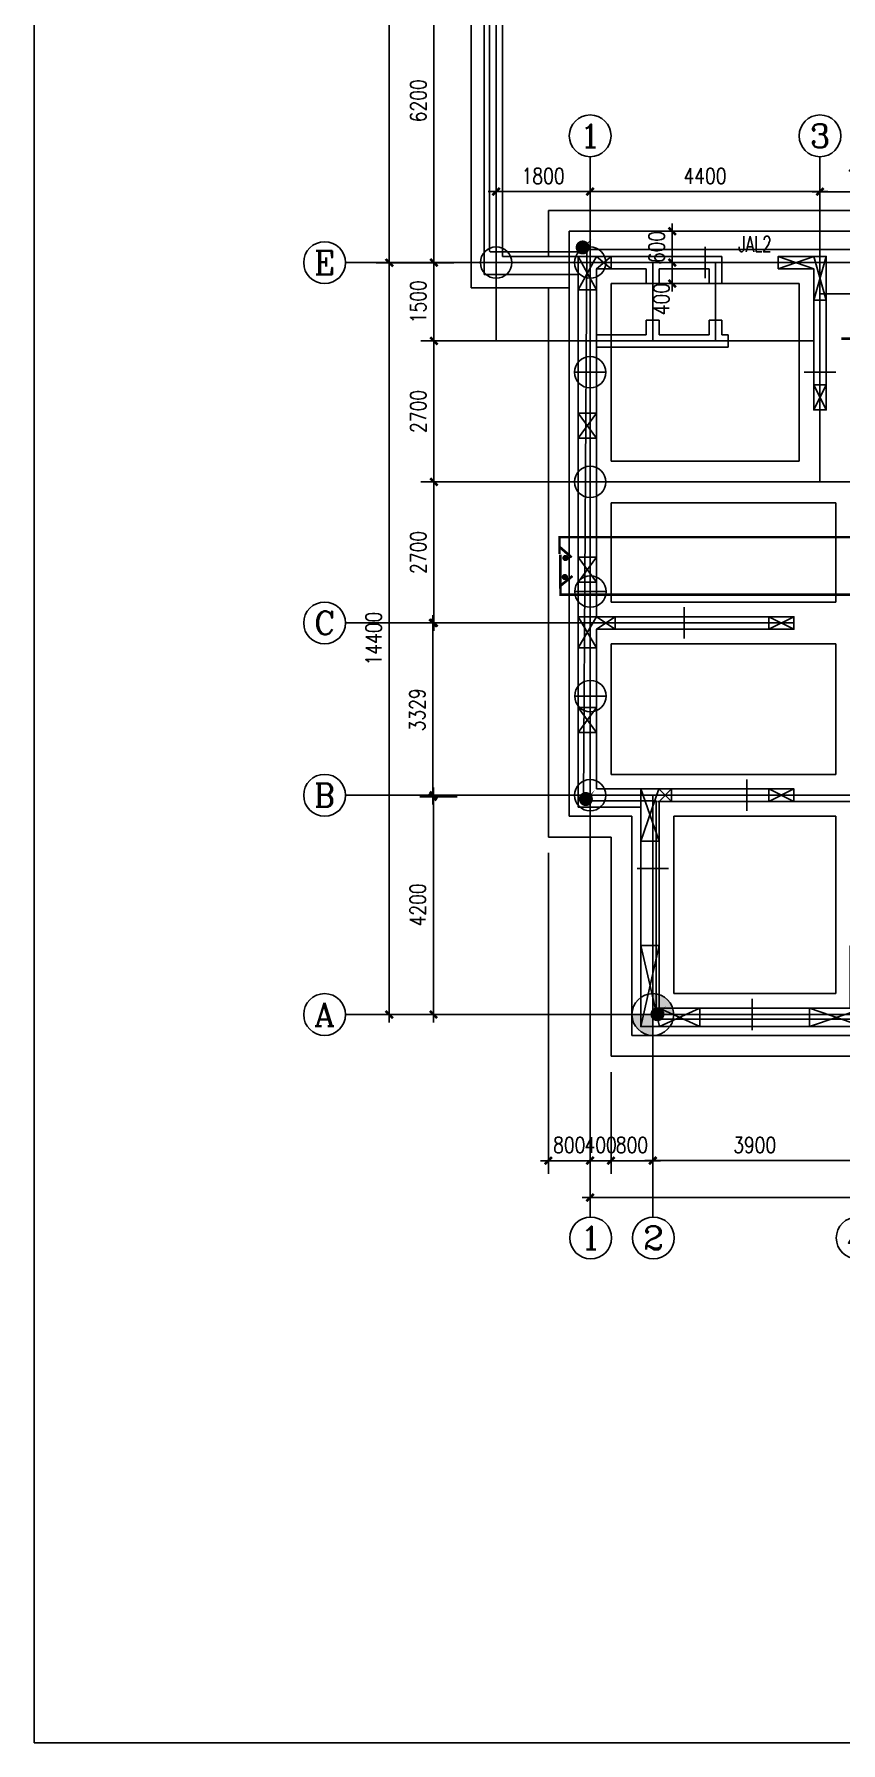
# Model space of a CAD drawing. Extents: x -170759 to 304867, y -311201 to 112352.
# Drawn here: x 168597 to 184038, y -195144 to -162421 of the extents above; entities that cross this region are included whole.
import ezdxf
from ezdxf.enums import TextEntityAlignment as Align

# ---------------------------------------------------------------- set-up
doc = ezdxf.new("R2010")
doc.units = 0
doc.linetypes.add('DOTE', pattern=[2.42, 2, -0.2, 0.02, -0.2])
doc.layers.get('0').update_dxf_attribs({"linetype": 'CONTINUOUS'})
doc.layers.get('DEFPOINTS').update_dxf_attribs({"linetype": 'CONTINUOUS'})
for name, color, linetype in [('AXIS', 3, 'CONTINUOUS'), ('AXIS_TEXT', 7, 'CONTINUOUS'), ('DOTE', 251, 'CONTINUOUS'), ('LAYER2', 7, 'CONTINUOUS'), ('WAL', 20, 'CONTINUOUS'), ('图层1', 1, 'CONTINUOUS')]:
    doc.layers.add(name, color=color, linetype=linetype)
doc.styles.add('_HZTXT', font='txt.shx', dxfattribs={"width": 0.8, "bigfont": 'HZTXT.shx'})
doc.styles.add('COMPLEX', font='COMPLEX')
doc.styles.add('DIM_FONT', font='SIMPLEX.shx', dxfattribs={"width": 0.8})
doc.dimstyles.new('NORMAL', dxfattribs={"dimtxt": 300, "dimasz": 1, "dimexe": 250, "dimexo": 300, "dimgap": 150, "dimtad": 1, "dimdec": 0, "dimzin": 0, "dimdsep": 46, "dimtxsty": 'DIM_FONT', "dimblk": '_DIMX', "dimblk1": '_DIMX', "dimblk2": '_DIMX', "dimsah": 1, "dimcen": 2.5, "dimclrt": 7, "dimadec": 0, "dimazin": 0, "dimtfac": 1, "dimtdec": 0, "dimtix": 1, "dimtmove": 2, "dimatfit": 3, "dimldrblk": '_DIMX', "dimfxl": 0, "dimtolj": 1, "dimtzin": 0, "dimarcsym": 0})

# ---------------------------------------------------------------- blocks, each defined once
blk = doc.blocks.new('_DIMX')
blk.add_line((-150, 0), (150, 0))
at = {"const_width": 50}
blk.add_lwpolyline([(-70, -70), (70, 70)], dxfattribs=at)
blk = doc.blocks.new('*D102')
at = {"layer": 'DEFPOINTS', "color": 0}
for p in [(176933, -160597, 0), (176249, -166797), (176933, -166797, 0)]:
    blk.add_point(p, dxfattribs=at)
at = {"layer": 'WAL', "color": 0, "lineweight": -2}
for p, q in [((176633, -160597), (175999, -160597)), ((176249, -160598), (176249, -166796)), ((176633, -166797), (175999, -166797))]:
    blk.add_line(p, q, dxfattribs=at)
for p, rotation in [((176249, -160597), 90), ((176249, -166797), 270)]:
    blk.add_blockref('_DIMX', p, dxfattribs=dict(at, rotation=rotation))
at = {"layer": 'WAL', "color": 7, "insert": (175949, -163697), "char_height": 300, "attachment_point": 5, "rotation": 90, "style": 'DIM_FONT'}
blk.add_mtext('\\A1;6200', dxfattribs=at)
blk = doc.blocks.new('*D103')
at = {"layer": 'DEFPOINTS', "color": 0}
for p in [(176659, -139398), (175395, -166798), (176659, -166798)]:
    blk.add_point(p, dxfattribs=at)
at = {"layer": 'WAL', "color": 0, "lineweight": -2}
for p, q in [((176359, -139398), (175145, -139398)), ((175395, -139399), (175395, -166797)), ((176359, -166798), (175145, -166798))]:
    blk.add_line(p, q, dxfattribs=at)
for p, rotation in [((175395, -139398), 90), ((175395, -166798), 270)]:
    blk.add_blockref('_DIMX', p, dxfattribs=dict(at, rotation=rotation))
at = {"layer": 'WAL', "color": 7, "insert": (175095, -153098), "char_height": 300, "attachment_point": 5, "rotation": 90, "style": 'DIM_FONT'}
blk.add_mtext('\\A1;27400', dxfattribs=at)
blk = doc.blocks.new('_AXISO')
blk.add_circle((0, 0), 0.5)
at = {"layer": 'AXIS_TEXT', "style": 'COMPLEX', "width": 1.041667}
blk.add_attdef('A', text='', height=0.56, dxfattribs=at).set_placement((-0.25, -0.28), (0.25, -0.28), align=Align.FIT)
blk = doc.blocks.new('*D110')
at = {"layer": 'DEFPOINTS', "color": 0}
for p in [(178439, -177797, 0), (179239, -177797, 0), (178439, -183995)]:
    blk.add_point(p, dxfattribs=at)
at = {"layer": 'WAL', "color": 0, "lineweight": -2}
for p, q in [((178439, -178097), (178439, -184245)), ((179239, -178097), (179239, -184245)), ((178438, -183995), (178437, -183995)), ((179239, -183995), (178439, -183995)), ((179240, -183995), (179241, -183995))]:
    blk.add_line(p, q, dxfattribs=at)
blk.add_blockref('_DIMX', (178439, -183995), dxfattribs=at)
at = {"layer": 'WAL', "color": 0, "lineweight": -2, "rotation": 180}
blk.add_blockref('_DIMX', (179239, -183995), dxfattribs=at)
at = {"layer": 'WAL', "color": 7, "insert": (178839, -183695), "char_height": 300, "attachment_point": 5, "style": 'DIM_FONT'}
blk.add_mtext('\\A1;800', dxfattribs=at)
blk = doc.blocks.new('*D111')
at = {"layer": 'DEFPOINTS', "color": 0}
for p in [(179239, -177797, 0), (179639, -181997, 0), (179239, -183995)]:
    blk.add_point(p, dxfattribs=at)
at = {"layer": 'WAL', "color": 0, "lineweight": -2}
for p, q in [((179239, -178097), (179239, -184245)), ((179639, -182297), (179639, -184245)), ((179238, -183995), (179237, -183995)), ((179639, -183995), (179239, -183995)), ((179640, -183995), (179641, -183995))]:
    blk.add_line(p, q, dxfattribs=at)
blk.add_blockref('_DIMX', (179239, -183995), dxfattribs=at)
at = {"layer": 'WAL', "color": 0, "lineweight": -2, "rotation": 180}
blk.add_blockref('_DIMX', (179639, -183995), dxfattribs=at)
at = {"layer": 'WAL', "color": 7, "insert": (179439, -183695), "char_height": 300, "attachment_point": 5, "style": 'DIM_FONT'}
blk.add_mtext('\\A1;400', dxfattribs=at)
blk = doc.blocks.new('*D113')
at = {"layer": 'DEFPOINTS', "color": 0}
for p in [(179639, -181997, 0), (179639, -183995), (180439, -184294, 0)]:
    blk.add_point(p, dxfattribs=at)
at = {"layer": 'WAL', "color": 0, "lineweight": -2}
for p, q in [((179639, -182297), (179639, -184245)), ((180439, -183994), (180439, -183745)), ((179638, -183995), (179637, -183995)), ((180439, -183995), (179639, -183995)), ((180440, -183995), (180441, -183995))]:
    blk.add_line(p, q, dxfattribs=at)
blk.add_blockref('_DIMX', (179639, -183995), dxfattribs=at)
at = {"layer": 'WAL', "color": 0, "lineweight": -2, "rotation": 180}
blk.add_blockref('_DIMX', (180439, -183995), dxfattribs=at)
at = {"layer": 'WAL', "color": 7, "insert": (180039, -183695), "char_height": 300, "attachment_point": 5, "style": 'DIM_FONT'}
blk.add_mtext('\\A1;800', dxfattribs=at)
blk = doc.blocks.new('*D117')
at = {"layer": 'DEFPOINTS', "color": 0}
for p in [(180900, -166797, 0), (180811, -167197), (180987, -167197, 0)]:
    blk.add_point(p, dxfattribs=at)
at = {"layer": 'WAL', "color": 0, "lineweight": -2}
for p, q in [((180600, -166797), (180561, -166797)), ((180811, -166798), (180811, -167196)), ((180687, -167197), (180561, -167197))]:
    blk.add_line(p, q, dxfattribs=at)
for p, rotation in [((180811, -166797), 90), ((180811, -167197), 270)]:
    blk.add_blockref('_DIMX', p, dxfattribs=dict(at, rotation=rotation))
at = {"layer": 'WAL', "color": 7, "insert": (180604, -167496), "char_height": 300, "attachment_point": 5, "rotation": 90, "style": 'DIM_FONT'}
blk.add_mtext('\\A1;400', dxfattribs=at)
blk = doc.blocks.new('*D118')
at = {"layer": 'DEFPOINTS', "color": 0}
for p in [(180900, -166197, 0), (180811, -166797), (180900, -166797, 0)]:
    blk.add_point(p, dxfattribs=at)
at = {"layer": 'WAL', "color": 0, "lineweight": -2}
for p, q in [((180600, -166197), (180561, -166197)), ((180811, -166196), (180811, -166195)), ((180811, -166197), (180811, -166797)), ((180600, -166797), (180561, -166797)), ((180811, -166798), (180811, -166799))]:
    blk.add_line(p, q, dxfattribs=at)
for p, rotation in [((180811, -166197), 270), ((180811, -166797), 90)]:
    blk.add_blockref('_DIMX', p, dxfattribs=dict(at, rotation=rotation))
at = {"layer": 'WAL', "color": 7, "insert": (180511, -166497), "char_height": 300, "attachment_point": 5, "rotation": 90, "style": 'DIM_FONT'}
blk.add_mtext('\\A1;600', dxfattribs=at)
blk = doc.blocks.new('*D120')
at = {"layer": 'DEFPOINTS', "color": 0}
for p in [(179239, -165437, 0), (183639, -165437), (183639, -165604, 0)]:
    blk.add_point(p, dxfattribs=at)
at = {"layer": 'WAL', "color": 0, "lineweight": -2}
for p, q in [((183639, -165304), (183639, -165187)), ((179240, -165437), (183638, -165437)), ((179239, -165737), (179239, -165687))]:
    blk.add_line(p, q, dxfattribs=at)
at = {"layer": 'WAL', "color": 0, "lineweight": -2, "rotation": 180}
blk.add_blockref('_DIMX', (179239, -165437), dxfattribs=at)
at = {"layer": 'WAL', "color": 0, "lineweight": -2}
blk.add_blockref('_DIMX', (183639, -165437), dxfattribs=at)
at = {"layer": 'WAL', "color": 7, "insert": (181439, -165137), "char_height": 300, "attachment_point": 5, "style": 'DIM_FONT'}
blk.add_mtext('\\A1;4400', dxfattribs=at)
blk = doc.blocks.new('*D121')
at = {"layer": 'DEFPOINTS', "color": 0}
for p in [(177439, -165437, 0), (179239, -165437, 0), (179239, -165437)]:
    blk.add_point(p, dxfattribs=at)
at = {"layer": 'WAL', "color": 0, "lineweight": -2}
for p, q in [((177439, -165137), (177439, -165187)), ((177440, -165437), (179238, -165437)), ((179239, -165737), (179239, -165687))]:
    blk.add_line(p, q, dxfattribs=at)
at = {"layer": 'WAL', "color": 0, "lineweight": -2, "rotation": 180}
blk.add_blockref('_DIMX', (177439, -165437), dxfattribs=at)
at = {"layer": 'WAL', "color": 0, "lineweight": -2}
blk.add_blockref('_DIMX', (179239, -165437), dxfattribs=at)
at = {"layer": 'WAL', "color": 7, "insert": (178339, -165137), "char_height": 300, "attachment_point": 5, "style": 'DIM_FONT'}
blk.add_mtext('\\A1;1800', dxfattribs=at)

msp = doc.modelspace()

# ---------------------------------------------------------------- hatches: boundary and pattern name
at = {"layer": 'WAL'}
h = msp.add_hatch(color=4, dxfattribs=at)
h.paths.add_polyline_path([(180820.80421, -181076.52505, 0.2450906148), (180559.22853, -180814.94937), (180559.22853, -181076.52505)])
h.paths.add_polyline_path([(180826.65711, -181196.52505), (180839.22853, -181196.52505, 0.0763208341), (180820.80421, -181076.52505), (180559.22853, -181076.52505)])
h.paths.add_polyline_path([(180559.22853, -181076.52505), (180559.22853, -180814.94937, 0.0763208341), (180439.22853, -180796.52505), (180439.22853, -180876.80959), (180512.74217, -181196.52505), (180826.65711, -181196.52505)])
h.paths.add_polyline_path([(180439.22853, -181196.52505), (180512.74217, -181196.52505), (180439.22853, -180876.80959)], flags=17)
h.paths.add_polyline_path([(180439.22853, -181196.52505), (180261.16402, -181196.52505), (180209.22853, -181426.52505), (180439.22853, -181426.52505)], flags=17)
h.paths.add_polyline_path([(180209.22853, -181426.52505), (180261.16402, -181196.52505), (180209.22853, -181196.52505)], flags=16)
h.paths.add_polyline_path([(180209.22853, -181196.52505), (180039.22853, -181196.52505, 0.4142135624), (180439.22853, -181596.52505), (180439.22853, -181426.52505), (180209.22853, -181426.52505)])

# ---------------------------------------------------------------- linework, layer by layer
msp.add_lwpolyline([(168597.11361, -125589.75564), (267104.50552, -125589.75564), (267104.50552, -195144.17995), (168597.11361, -195144.17995)], close=True)
at = {"layer": 'AXIS'}
for p, q in [((174555.81135, -166796.52505), (174919.60532, -166796.52505)), ((174555.81135, -173696.52505), (174919.60532, -173696.52505)), ((174555.81135, -176996.52505), (174919.60532, -176996.52505)), ((174555.81135, -181196.52505), (174919.60532, -181196.52505))]:
    msp.add_line(p, q, dxfattribs=at)
at = {"layer": 'DOTE', "color": 8, "linetype": 'DOTE', "ltscale": 2}
msp.add_line((174555.81135, -181196.52505), (211039.22853, -181196.52505), dxfattribs=at)
at = {"layer": 'LAYER2', "color": 6, "elevation": 0}
for points in [[(179818.52499, -165779.17524, 0, 0, 0), (179437.59715, -166163.7037, 96, 0, 0), (179206.53866, -166426.11928, 0, 0, 0)], [(179879.44986, -176342.51005, 0, 0, 0), (179498.52202, -176727.03851, 96, 0, 0), (179267.46353, -176989.45408, 0, 0, 0)], [(181250.268, -180463.78316, 0, 0, 0), (180869.34016, -180848.31162, 96, 0, 0), (180638.28167, -181110.72719, 0, 0, 0)]]:
    msp.add_lwpolyline(points, format="xyseb", dxfattribs=at)
at = {"layer": 'LAYER2', "color": 6, "const_width": 133.7388, "elevation": 0}
for points in [[(179128.80269, -166564.8234, -1), (179063.65364, -166446.65369, -1)], [(179189.72756, -177128.15821, -1), (179124.57852, -177009.98849, -1)], [(180560.5457, -181249.43132, -1), (180495.39665, -181131.2616, -1)]]:
    msp.add_lwpolyline(points, format="xyb", close=True, dxfattribs=at)
at = {"layer": 'WAL', "color": 4}
for p, q in [((176959.22853, -167276.52505), (176959.22853, -146476.52505)), ((177209.22853, -167026.52505), (177209.22853, -146476.52505)), ((177559.22853, -166676.52505), (177559.22853, -146826.52505)), ((177439.22853, -168296.52505), (177439.22853, -157965.12999)), ((179239.22853, -164768.36882), (179239.22853, -167162.91031)), ((183639.22853, -164768.36882), (183639.22853, -164858.8081)), ((183639.22853, -170996.52505), (183639.22853, -164858.8081)), ((211839.22853, -165796.52505), (178439.22853, -165796.52505)), ((178439.22853, -165796.52505), (178439.22853, -166676.52505)), ((195139.22853, -166196.52505), (178839.22853, -166196.52505)), ((178839.22853, -166196.52505), (178839.22853, -177396.52505)), ((181439.22853, -167096.52505), (181439.22853, -166496.52505)), ((174767.77959, -166796.52505), (218787.04971, -166796.52505)), ((174899.19866, -166796.52505), (176536.59658, -166796.52505)), ((177149.68354, -166796.52505), (185439.22853, -166796.52505)), ((181759.22853, -166676.52505), (177559.22853, -166676.52505)), ((179009.22853, -166676.52505), (179359.22853, -167316.52484)), ((179009.22853, -167316.52484), (179359.00447, -166676.52505)), ((179239.22853, -166805.44205), (179239.22853, -182362.81204)), ((179359.00447, -166676.52505), (179639.22853, -166916.52484)), ((179639.22853, -166676.52505), (179359.22853, -166916.82703)), ((180439.22853, -166805.44205), (180439.22853, -168296.52505)), ((181639.22853, -166805.44205), (181639.22853, -168296.52505)), ((181759.22853, -166676.52505), (181759.22853, -167196.52505)), ((183519.22853, -166916.52505), (182839.22853, -166676.52505)), ((182839.22853, -166916.52505), (183518.27612, -166676.52505)), ((183759.22853, -167516.52505), (183518.27612, -166676.52505)), ((183519.22853, -167516.52505), (183759.22853, -166676.52505)), ((177209.22853, -167026.52505), (179009.22853, -167026.52505)), ((180309.22853, -166916.52505), (179359.22853, -166916.52505)), ((179639.22853, -167196.52505), (179639.22853, -170596.52505)), ((179639.22853, -167196.52505), (183239.22853, -167196.52505)), ((180309.22853, -166916.52505, 0), (180309.22853, -167196.52505, 0)), ((180309.22853, -167196.52505, 0), (180559.22853, -167196.52505, 0)), ((180559.22853, -166916.52505, 0), (180559.22853, -167196.52505, 0)), ((181519.22853, -166916.52505), (180559.22853, -166916.52505)), ((181519.22853, -166916.52505), (181519.22853, -167196.52505)), ((181519.22853, -167196.52505, 0), (181759.22853, -167196.52505, 0)), ((183239.22853, -170596.52505), (183239.22853, -167196.52505)), ((176959.22853, -167276.52505), (178839.22853, -167276.52505)), ((178439.22853, -167276.52505), (178439.22853, -177796.52505)), ((179359.22853, -167316.52484), (179009.22853, -167316.52484)), ((183759.22853, -167516.52505), (183519.22853, -167516.52505)), ((183639.22853, -167396.52505), (185439.22853, -167396.52505)), ((179359.22853, -168176.52505), (180309.22853, -168176.52505)), ((180309.22853, -167896.52505, 0), (180309.22853, -168176.52505, 0)), ((180309.22853, -167896.52505, 0), (180559.22853, -167896.52505, 0)), ((180559.22853, -167896.52505, 0), (180559.22853, -168176.52505, 0)), ((180559.22853, -168176.52505), (181519.22853, -168176.52505)), ((181519.22853, -167896.52505), (181519.22853, -168176.52505)), ((181519.22853, -167896.52505, 0), (181759.22853, -167896.52505, 0)), ((181759.22853, -167896.52505), (181759.22853, -168176.52505)), ((181759.22853, -168176.52505), (181879.22853, -168176.52505)), ((181879.22853, -168176.52505), (181879.22853, -168416.52505)), ((177149.68354, -168296.52505), (183519.22853, -168296.52505)), ((179009.22853, -168517.27785), (179009.22853, -172436.52505)), ((179359.22853, -168416.52505), (179359.22853, -172436.52505)), ((179359.22853, -168416.52505), (181879.22853, -168416.52505)), ((178939.22853, -168896.52505), (179539.22853, -168896.52505)), ((183339.22853, -168896.52505), (183939.22853, -168896.52505)), ((183519.22853, -169136.52505), (183759.22853, -169136.52505)), ((183519.22853, -169616.52505), (183759.22853, -169136.52505)), ((183519.22853, -169136.52505), (183759.22853, -169616.52505)), ((179009.22853, -169676.52505), (179359.22853, -170156.52505)), ((179009.22853, -170156.52505), (179359.22853, -169676.52505)), ((179009.22853, -169676.52505), (179359.22853, -169676.52505)), ((179639.22853, -170596.52505, 0), (183239.22853, -170596.52505, 0)), ((177042.749, -170996.52505, 0), (195139.22853, -170996.52505)), ((178939.22853, -170996.52505), (179539.22853, -170996.52505)), ((178939.22853, -170996.52505), (179539.22853, -170996.52505)), ((179639.22853, -171396.52505), (179639.22853, -173296.52505)), ((179639.22853, -171396.52505, 0), (183939.22853, -171396.52505, 0)), ((183939.22853, -171396.52505), (183939.22853, -173296.52505)), ((179009.22853, -172436.52505), (179359.22853, -172916.52505)), ((179009.22853, -172916.52505), (179359.22853, -172436.52505)), ((178943.91887, -173096.52505, 0), (179543.91887, -173096.52505, 0)), ((179009.22853, -172916.52505), (179359.22853, -172916.52505)), ((179639.22853, -173296.52505), (183939.22853, -173296.52505)), ((181039.22853, -173396.52505), (181039.22853, -173996.52505)), ((174913.18302, -173696.52505), (183139.22853, -173696.52505)), ((179009.22853, -173576.52505), (179359.22853, -174176.52505)), ((179009.22853, -174176.52505), (179359.22853, -173576.52505)), ((179009.22853, -173576.52505), (179359.22853, -173576.52505)), ((179359.22853, -173576.52505), (179719.22853, -173816.52505)), ((179359.22853, -173816.52505), (179719.22853, -173576.52505)), ((179719.22853, -173576.52505), (179719.22853, -173816.52505)), ((182659.22853, -173576.52505), (183139.22853, -173816.52505)), ((182659.22853, -173816.52505), (183139.22853, -173576.52505)), ((182659.22853, -173576.52505), (182659.22853, -173816.52505)), ((179359.22853, -174176.52505), (179009.22853, -174176.52505)), ((179639.22853, -174096.52505), (183939.22853, -174096.52505)), ((179639.22853, -174096.52505), (179639.22853, -176596.52505)), ((183939.22853, -174096.52505), (183939.22853, -176596.52505)), ((178943.91887, -175096.52505, 0), (179543.91887, -175096.52505, 0)), ((179009.22853, -175316.52505), (179359.22853, -175796.52505)), ((179009.22853, -175796.52505), (179359.22853, -175316.52505)), ((179009.22853, -175316.52505), (179359.22853, -175316.52505)), ((179009.22853, -175796.52505), (179009.22853, -177226.52505)), ((179359.22853, -175796.52505), (179359.22853, -176876.52505)), ((179639.22853, -176596.52505), (183939.22853, -176596.52505)), ((182239.22853, -176696.52505), (182239.22853, -177296.52505)), ((174913.18302, -176996.52505), (184459.22853, -176996.52505)), ((179359.22853, -176876.52505), (180559.22853, -176876.52505)), ((180209.22853, -176876.52505), (180559.22853, -177876.52505)), ((180209.22853, -177876.52505), (180556.76569, -176876.52505)), ((180439.22853, -176996.52505), (180439.22853, -184857.23208)), ((180799.22853, -177116.52505), (180556.76569, -176876.52505)), ((180559.22853, -177116.52505), (180799.22853, -176876.52505)), ((180799.22853, -177116.52505), (180799.22853, -176876.52505)), ((182659.22853, -176876.52505), (183139.22853, -177116.52505)), ((182659.22853, -177116.52505), (183139.22853, -176876.52505)), ((182659.22853, -176876.52505), (182659.22853, -177116.52505)), ((179009.22853, -177226.52505), (180209.22853, -177226.52505)), ((180209.22853, -177226.52505), (180209.22853, -181426.52505)), ((180559.22853, -177116.52505), (180559.22853, -181076.52505)), ((178839.22853, -177396.52505), (180039.22853, -177396.52505)), ((180039.22853, -177396.52505), (180039.22853, -181596.52505)), ((180839.22853, -177396.52505), (180839.22853, -180796.52505)), ((180839.22853, -177396.52505), (183939.22853, -177396.52505)), ((183939.22853, -177396.52505), (183939.22853, -180796.52505)), ((178439.22853, -177796.52505), (179639.22853, -177796.52505)), ((179639.22853, -177796.52505), (179639.22853, -181996.52505)), ((180139.22853, -178396.52505), (180739.22853, -178396.52505)), ((180209.22853, -179876.52505), (180565.62712, -181426.52505)), ((180209.22853, -181426.52505), (180559.22853, -179876.52505)), ((180439.22853, -180796.52505), (180439.22853, -181596.52505)), ((180839.22853, -180796.52505), (183939.22853, -180796.52505)), ((182339.22853, -180896.52505), (182339.22853, -181496.52505)), ((180559.22853, -181076.52505), (181339.22853, -181426.52505)), ((180565.62712, -181426.52505), (181339.22853, -181076.52505)), ((181339.22853, -181076.52505), (183439.22853, -181076.52505)), ((183439.22853, -181076.52505), (184459.22853, -181426.52505)), ((183439.22853, -181426.52505), (184459.22853, -181078.99515)), ((180039.22853, -181596.52505), (195139.22853, -181596.52505)), ((180209.22853, -181426.52505), (195019.22853, -181426.52505)), ((179639.22853, -181996.52505), (210639.22853, -181996.52505)), ((179239.22853, -183033.81284), (179239.22853, -185075.02852)), ((180439.22853, -183033.81284), (180439.22853, -185075.02852))]:
    msp.add_line(p, q, dxfattribs=at)
for points in [[(179009.22853, -170156.52505), (179009.22853, -166676.52505), (179639.22853, -166676.52505), (179639.22853, -166916.52484), (179359.22853, -166916.52505), (179359.22853, -170156.52505), (179009.22853, -170156.52505)], [(182839.22853, -166916.52505), (182839.22853, -166676.52505), (183759.22853, -166676.52505), (183759.22853, -167276.52505), (183759.22853, -167276.52505), (183759.22853, -167516.52505), (183759.22853, -167516.52505), (183759.22853, -169616.52505), (183519.22853, -169616.52505), (183519.22853, -166916.52505), (182839.22853, -166916.52505)], [(179009.22853, -175796.52505), (179009.22853, -172436.52505), (179359.22853, -172436.52505), (179359.22853, -173576.52505), (183139.22853, -173576.52505), (183139.22853, -173816.52505), (179359.22853, -173816.52505), (179359.22853, -175796.52505), (179009.22853, -175796.52505)], [(180559.22853, -177876.52505), (180209.22853, -177876.52505), (180209.22853, -176876.52505), (183139.22853, -176876.52505), (183139.22853, -177116.52505), (180559.22853, -177116.52505), (180559.22853, -177876.52505)], [(180209.22853, -179876.52505), (180559.22853, -179876.52505), (180559.22853, -181076.52505), (181339.22853, -181076.52505), (181339.22853, -181426.52505), (180209.22853, -181426.52505), (180209.22853, -179876.52505)], [(183439.22853, -181426.52505), (183439.22853, -181076.52505), (184219.22853, -181076.52505), (184219.22853, -179878.10703), (184789.22853, -179876.52505), (184789.22853, -180116.52505), (184459.22853, -180116.52505), (184459.22853, -181426.52505), (183439.22853, -181426.52505)]]:
    msp.add_lwpolyline(points, dxfattribs=at)
at = {"layer": 'WAL', "color": 4, "const_width": 50, "elevation": 0}
for points in [[(184045.26865, -168253.71441), (184712.53885, -168253.71441)], [(178652.85866, -172377.06537), (178652.85866, -172053.70185), (211679.95027, -172053.70185), (211679.95027, -172489.74193)], [(178648.94014, -172236.03263), (178885.37599, -172441.8063)], [(178668.24886, -172389.50538), (178671.89523, -173156.26312), (211687.96158, -173160.93796), (211688.15782, -172508.37706)], [(178681.32565, -172976.53932), (178900.60284, -172797.48882)]]:
    msp.add_lwpolyline(points, dxfattribs=at)
at = {"layer": 'WAL', "color": 4, "const_width": 60, "elevation": 0}
for points in [[(178737.27462, -172452.89537, 1), (178797.27462, -172452.89537, 1)], [(178725.75704, -172817.43256, 1), (178785.75704, -172817.43256, 1)]]:
    msp.add_lwpolyline(points, format="xyb", close=True, dxfattribs=at)
at = {"layer": 'WAL', "color": 4}
for centre, radius in [((177439.22853, -166796.52505), 300), ((179239.22853, -166796.52505), 300), ((179239.22853, -168896.52505), 300), ((179239.22853, -170996.52505), 300), ((179243.91887, -173096.52505, 0), 300), ((179243.91887, -175096.52505, 0), 300), ((179239.22853, -176996.52505), 300), ((180439.22853, -181196.52505), 400)]:
    msp.add_circle(centre, radius, dxfattribs=at)
at = {"layer": '图层1', "color": 1, "linetype": 'ByBlock'}
for p, q in [((177315.45658, -166579.50106, 0), (177315.45658, -146735.11798, 0)), ((179149.84027, -166543.3421, 0), (211063.72713, -166543.3421, 0)), ((177315.45658, -166579.50106, 0), (177325.45658, -166589.50106, 0)), ((179109.08476, -166589.50106, 0), (177325.45658, -166589.50106, 0)), ((179109.08476, -177103.53222, 0), (179178.6952, -166582.29808, 0)), ((180504.12935, -177103.53222, 0), (179109.08476, -177103.53222, 0)), ((180504.12935, -181285.41223, 0), (180504.12935, -177103.53222, 0)), ((180525.49751, -177115.72744, 0), (184382.12958, -177115.72744, 0)), ((209899.70795, -181285.41223, 0), (180504.12935, -181285.41223, 0))]:
    msp.add_line(p, q, dxfattribs=at)

# ---------------------------------------------------------------- block references
at = {"layer": 'AXIS'}
ref = msp.add_blockref('_AXISO', (174155.81135, -166796.52505), dxfattribs=dict(at, xscale=-800, yscale=800, zscale=800))
ref.add_attrib('A', 'E', dxfattribs={"layer": 'AXIS_TEXT', "height": 448, "style": 'COMPLEX', "width": 1.171875}).set_placement((173955.81135, -167020.52505), (174355.81135, -167020.52505), align=Align.FIT)
ref = msp.add_blockref('_AXISO', (174155.81135, -173696.52505), dxfattribs=dict(at, xscale=-800, yscale=800, zscale=800))
ref.add_attrib('A', 'C', dxfattribs={"layer": 'AXIS_TEXT', "height": 448, "style": 'COMPLEX', "width": 1.25}).set_placement((173955.81135, -173920.52505), (174355.81135, -173920.52505), align=Align.FIT)
ref = msp.add_blockref('_AXISO', (174155.81135, -176996.52505), dxfattribs=dict(at, xscale=-800, yscale=800, zscale=800))
ref.add_attrib('A', 'B', dxfattribs={"layer": 'AXIS_TEXT', "height": 448, "style": 'COMPLEX', "width": 1.102941}).set_placement((173955.81135, -177220.52505), (174355.81135, -177220.52505), align=Align.FIT)
ref = msp.add_blockref('_AXISO', (174155.81135, -181196.52505), dxfattribs=dict(at, xscale=-800, yscale=800, zscale=800))
ref.add_attrib('A', 'A', dxfattribs={"layer": 'AXIS_TEXT', "height": 448, "style": 'COMPLEX', "width": 1.041667}).set_placement((173955.81135, -181420.52505), (174355.81135, -181420.52505), align=Align.FIT)
at = {"layer": 'WAL', "color": 4}
ref = msp.add_blockref('_AXISO', (179239.22853, -164368.36882), dxfattribs=dict(at, xscale=800, yscale=800, zscale=800))
ref.add_attrib('A', '1', dxfattribs={"layer": 'AXIS_TEXT', "height": 448, "style": 'COMPLEX', "width": 2.083333}).set_placement((179039.22853, -164592.36882), (179439.22853, -164592.36882), align=Align.FIT)
ref = msp.add_blockref('_AXISO', (183639.22853, -164368.36882), dxfattribs=dict(at, xscale=800, yscale=800, zscale=800))
ref.add_attrib('A', '3', dxfattribs={"layer": 'AXIS_TEXT', "height": 448, "style": 'COMPLEX', "width": 1.339286}).set_placement((183439.22853, -164592.36882), (183839.22853, -164592.36882), align=Align.FIT)
ref = msp.add_blockref('_AXISO', (179250.33512, -185474.87429), dxfattribs=dict(at, xscale=800, yscale=800, zscale=800))
ref.add_attrib('A', '1', dxfattribs={"layer": 'AXIS_TEXT', "height": 448, "style": 'COMPLEX', "width": 2.083333}).set_placement((179050.33512, -185698.87429), (179450.33512, -185698.87429), align=Align.FIT)
ref = msp.add_blockref('_AXISO', (180450.33512, -185474.87429), dxfattribs=dict(at, xscale=800, yscale=800, zscale=800))
ref.add_attrib('A', '2', dxfattribs={"layer": 'AXIS_TEXT', "height": 448, "style": 'COMPLEX', "width": 1.339286}).set_placement((180250.33512, -185698.87429), (180650.33512, -185698.87429), align=Align.FIT)
ref = msp.add_blockref('_AXISO', (184350.33512, -185474.87429), dxfattribs=dict(at, xscale=800, yscale=800, zscale=800))
ref.add_attrib('A', '4', dxfattribs={"layer": 'AXIS_TEXT', "height": 448, "style": 'COMPLEX', "width": 1.171875}).set_placement((184150.33512, -185698.87429), (184550.33512, -185698.87429), align=Align.FIT)

# ---------------------------------------------------------------- texts
at = {"layer": 'WAL', "color": 4, "style": '_HZTXT', "width": 0.7}
msp.add_text('JAL2', height=300, dxfattribs=at).set_placement((182074.48628, -166590.55429, 0))

# ---------------------------------------------------------------- dimensions: what is measured, and where the dimension line sits
at = {"layer": 'WAL', "color": 4}
for base, p1, p2, picture, middle in [((175395.25515, -166797.52505, 0), (176659.18621, -139397.52505, 0), (176659.18621, -166797.52505, 0), '*D103', (175095.25515, -153097.52505, 0)), ((176248.88859, -166796.52505, 0), (176932.55438, -160596.52505), (176932.55438, -166796.52505), '*D102', (175948.88859, -163696.52505, 0)), ((180811.19621, -166796.52505, 0), (180899.89529, -166196.52505), (180899.89529, -166796.52505), '*D118', (180511.19621, -166496.52505, 0))]:
    dim = msp.add_linear_dim(base=base, p1=p1, p2=p2, angle=90, dimstyle='NORMAL', override={"dimlfac": 1}, dxfattribs=at)
    dim.commit()
    dim.dimension.update_dxf_attribs({"geometry": picture, "text_midpoint": middle})
for base, p1, p2, picture, middle in [((179239.22853, -165437.32745, 0), (177439.22853, -165437.32745), (179239.22853, -165437.32745), '*D121', (178339.22853, -165137.32745, 0)), ((183639.22853, -165437.32745, 0), (179239.22853, -165437.32745), (183639.22853, -165604.21142), '*D120', (181439.22853, -165137.32745, 0)), ((178439.22853, -183994.72392, 0), (179239.22853, -177796.52505), (178439.22853, -177796.52505), '*D110', (178839.22853, -183694.72392, 0)), ((179239.22853, -183994.72392, 0), (179639.22853, -181996.52505), (179239.22853, -177796.52505), '*D111', (179439.22853, -183694.72392, 0)), ((179639.22853, -183994.72392, 0), (180439.22853, -184293.75859), (179639.22853, -181996.52505), '*D113', (180039.22853, -183694.72392, 0))]:
    dim = msp.add_linear_dim(base=base, p1=p1, p2=p2, dimstyle='NORMAL', override={"dimlfac": 1}, dxfattribs=at)
    dim.commit()
    dim.dimension.update_dxf_attribs({"geometry": picture, "text_midpoint": middle})
for base, p1, p2 in [((185439.22853, -165437.32745, 0), (183639.22853, -165604.21142), (185439.22853, -165520.77019)), ((184339.22853, -183994.72392, 0), (180439.22853, -184293.75859), (184339.22853, -183994.72392)), ((257439.22853, -184703.13218, 0), (179239.22853, -184293.75859), (257439.22853, -184293.75859, 0))]:
    msp.add_linear_dim(base=base, p1=p1, p2=p2, dimstyle='NORMAL', override={"dimlfac": 1}, dxfattribs=at).render()
for base, p1, p2 in [((175395.25515, -166796.52505, 0), (175753.76238, -181196.52505, 0), (176743.49502, -166796.52505)), ((176247.86797, -166796.52505), (177149.68354, -168296.52505), (177319.22853, -166796.52505)), ((176247.86797, -168296.52505), (177439.22853, -170996.52505), (177439.22853, -168296.52505)), ((176247.86797, -170996.52505, 0), (177439.22853, -173696.52505), (177439.22853, -170996.52505)), ((176228.86609, -173696.52505, 0), (176993.47679, -177026.00603, 0), (176993.47679, -173696.52505)), ((176239.81099, -176996.52505, 0), (176053.76238, -181196.52505), (176053.76238, -176996.52505))]:
    msp.add_linear_dim(base=base, p1=p1, p2=p2, angle=90, dimstyle='NORMAL', override={"dimlfac": 1}, dxfattribs=at).render()
dim = msp.add_linear_dim(base=(180811.19621, -167196.52505, 0), p1=(180899.89529, -166796.52505), p2=(180986.87308, -167196.52505), angle=90, dimstyle='NORMAL', override={"dimlfac": 1}, dxfattribs=at)
dim.commit()
dim.dimension.update_dxf_attribs({"geometry": '*D117', "text_midpoint": (180603.71627, -167496.117, 0), "dimtype": 160})

doc.saveas('drawing.dxf')
